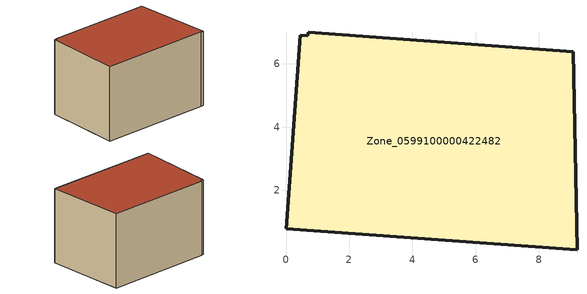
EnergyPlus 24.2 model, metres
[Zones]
Zone_0599100000422482
 floor ground (C_G): 0.7,7 9.09,6.38 9.21,0.12 8.98,0.13 0,0.79 0.45,6.91 0.69,6.89 z0
 wall outside (C_F): 9.21,0.12 9.09,6.38 0.7,7 0.69,6.89 0.45,6.91 0,0.79 8.98,0.13 9.21,0.12 z0:6.08
 roof outside (C_R): 9.09,6.38 0.7,7 0.69,6.89 0.45,6.91 0,0.79 8.98,0.13 9.21,0.12 z6.08
[BUILDING]
Pand.0599100000422482: North Axis=0; Terrain=City; Loads Convergence Tolerance Value=0.04; Temperature Convergence Tolerance Value=0.4; Solar Distribution=FullExterior; Maximum Number of Warmup Days=25; Minimum Number of Warmup Days=1
[Site:Location]
Rotterdam.The.Hague.AP_ZH_NLD Design_Conditions: Latitude=51.96; Longitude=4.45; Time Zone=1; Elevation=-4.5
[SITE:GROUNDTEMPERATURE:BUILDINGSURFACE]
18, 18, 18, 18, 18, 18, 18, 18, 18, 18, 18, 18
[MATERIAL] Thermal Absorptance=0.9; Solar Absorptance=0.7; Visible Absorptance=0.7
Name | Roughness | Thickness | Conductivity | Density | Specific Heat
G.TI.2006-2014 | MediumSmooth | 0.15 | 0.06 | 540 | 1210
F.TI.2006-2014 | Rough | 0.3 | 0.12 | 1920 | 840
R.TI.2006-2014 | MediumRough | 0.2 | 0.08 | 1500 | 1000
[CONSTRUCTION]
C_G: G.TI.2006-2014
C_F: F.TI.2006-2014
C_R: R.TI.2006-2014
[ZONE]
Zone_0599100000422482: Type=1; Multiplier=1; Ceiling Height=Autocalculate; Volume=Autocalculate; Floor Area=autocalculate; Part of Total Floor Area=Yes
[ZONEINFILTRATION:DESIGNFLOWRATE]
Infil_Zone_0599100000422482: Zone or ZoneList or Space or SpaceList=Zone_0599100000422482; Schedule=AlwaysOn; Design Flow Rate Calculation Method=Flow/Area; Flow Rate per Floor Area=0.0015; Constant Term Coefficient=1; Temperature Term Coefficient=0; Velocity Term Coefficient=0; Velocity Squared Term Coefficient=0
[HVACTEMPLATE:ZONE:IDEALLOADSAIRSYSTEM]
Zone_0599100000422482: Maximum Heating Supply Air Temperature=50; Minimum Cooling Supply Air Temperature=13; Maximum Heating Supply Air Humidity Ratio=0.0156; Minimum Cooling Supply Air Humidity Ratio=0.0077; Heating Limit=NoLimit; Cooling Limit=NoLimit; Dehumidification Control Type=ConstantSensibleHeatRatio; Cooling Sensible Heat Ratio=0.7; Dehumidification Setpoint=60; Humidification Control Type=None; Humidification Setpoint=30; Outdoor Air Method=None; Outdoor Air Flow Rate per Person=0.00944; Outdoor Air Flow Rate per Zone Floor Area=0; Outdoor Air Flow Rate per Zone=0; Demand Controlled Ventilation Type=None; Outdoor Air Economizer Type=NoEconomizer; Heat Recovery Type=None; Sensible Heat Recovery Effectiveness=0.7; Latent Heat Recovery Effectiveness=0.65
[ZONECONTROL:THERMOSTAT]
ThermostatControl_Zone_0599100000422482: Zone or ZoneList=Zone_0599100000422482; Control Type Schedule=DualSetpointControlType; Control 1=Thermostat_Zone_0599100000422482; Temperature Difference Between Cutout And Setpoint=0
[THERMOSTATSETPOINT:DUALSETPOINT]
Thermostat_Zone_0599100000422482: Heating Setpoint Temperature Schedule=HeatingSetpoint_Zone_0599100000422482; Cooling Setpoint Temperature Schedule=CoolingSetpoint_Zone_0599100000422482
[SCHEDULE:COMPACT]
HeatingSetpoint_Zone_0599100000422482: Through: 12/31, For: AllDays, Until: 24:00, 21
CoolingSetpoint_Zone_0599100000422482: Through: 12/31, For: AllDays, Until: 24:00, 24
DualSetpointControlType: Through: 12/31, For: AllDays, Until: 24:00, 4
AlwaysOn: Through: 12/31, For: AllDays, Until: 24:00, 1
